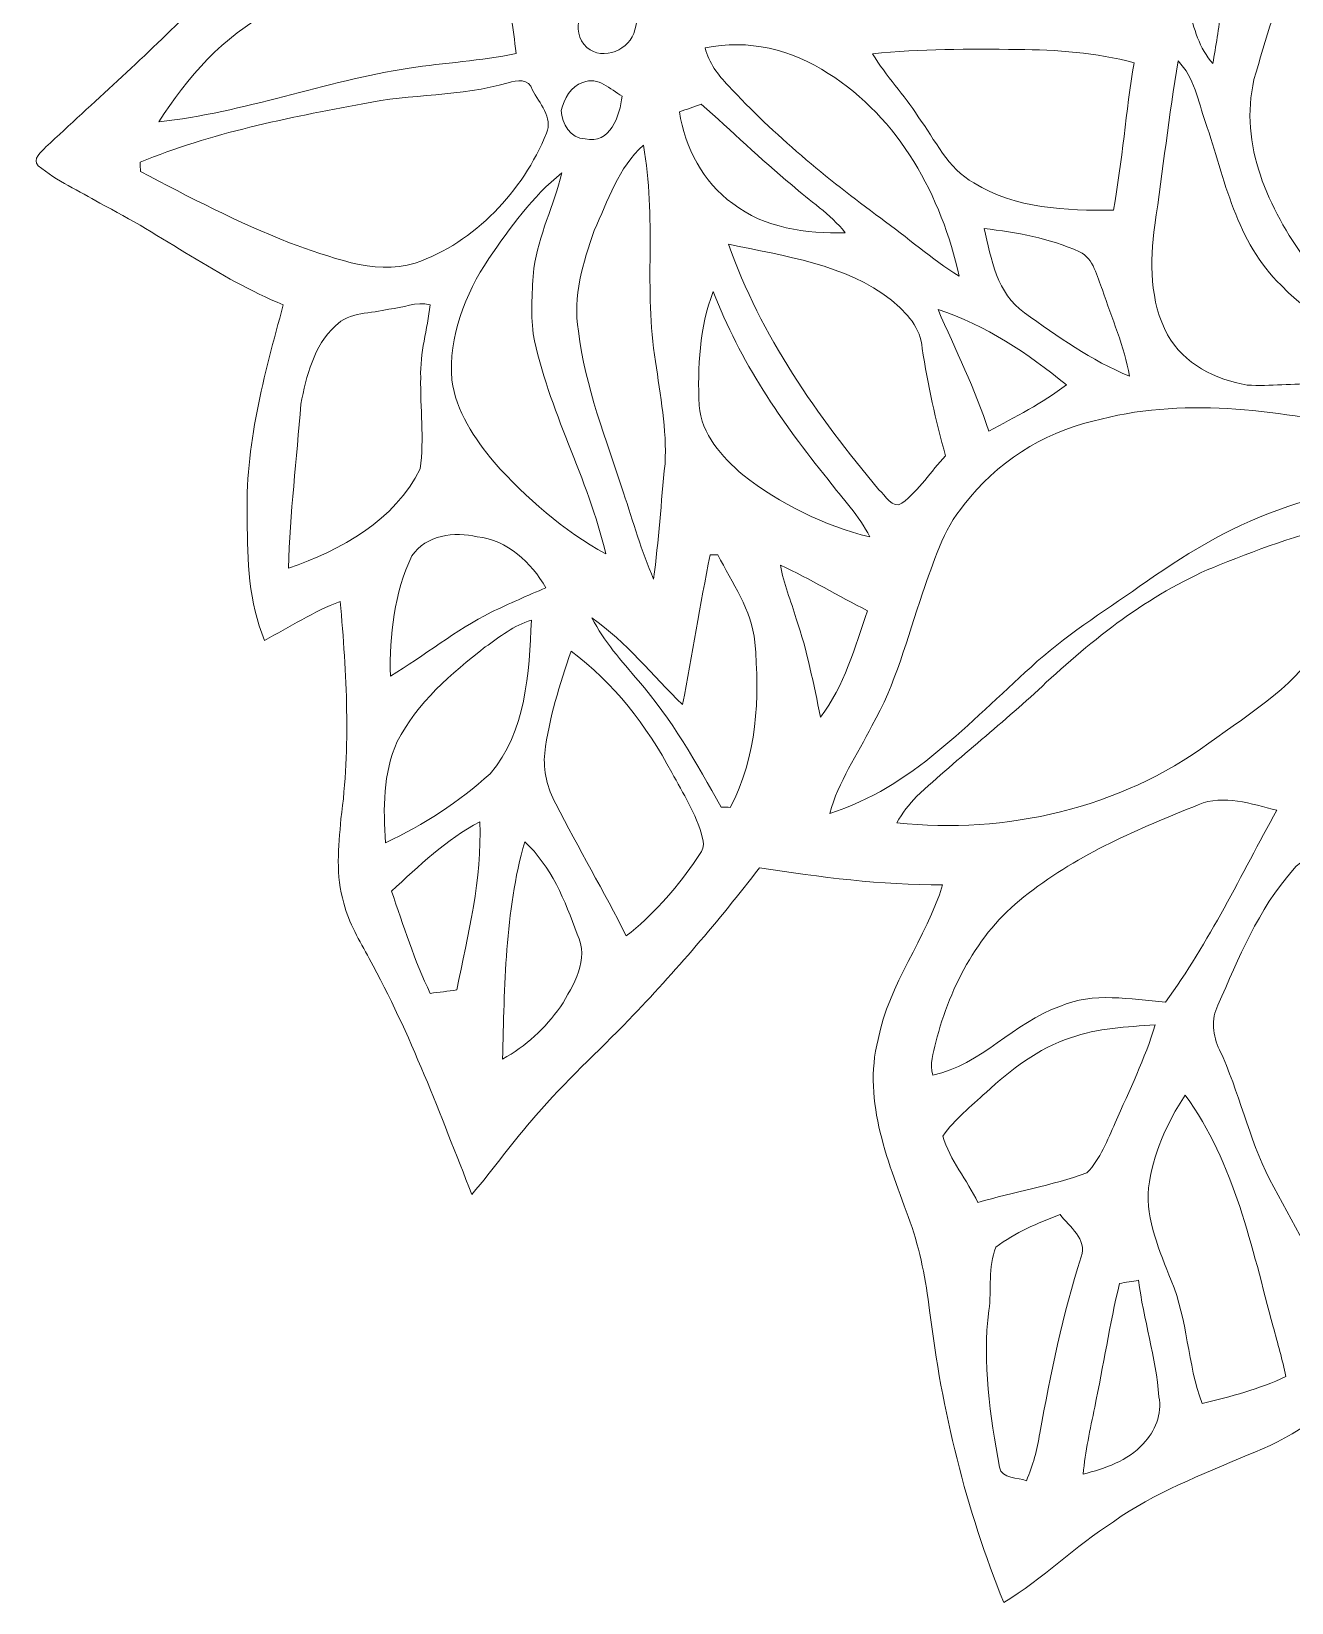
# Model space of a CAD drawing. Header units: centimetres. Extents: x -16.3 to 16.2, y -14.7 to 14.7.
# Drawn here: x -16.25 to -0.95, y -14.67 to 4.43 of the extents above; entities that cross this region are included whole.
import ezdxf

# ---------------------------------------------------------------- set-up
doc = ezdxf.new("R2010")
doc.units = ezdxf.units.CM
doc.header["$MEASUREMENT"] = 0
doc.layers.add('Layer 1', color=7, linetype='Continuous')

msp = doc.modelspace()

# ---------------------------------------------------------------- linework, layer by layer
at = {"layer": 'Layer 1', "color": 251, "lineweight": 9}
for points, knots in [([(5.56701, 14.50569), (5.84712, 14.56073), (6.12405, 14.63975), (6.4091, 14.66585), (6.4091, 14.66585), (6.4733, 13.68725), (6.61618, 12.71605), (6.71037, 11.74027), (6.71037, 11.74027), (6.78904, 11.17688), (6.55268, 10.64772), (6.36359, 10.13266), (6.36359, 10.13266), (6.71284, 10.02436), (7.06315, 9.91817), (7.41875, 9.83068), (7.41875, 9.83068), (7.52281, 9.80528), (7.63676, 9.78094), (7.73942, 9.8268), (7.73942, 9.8268), (8.15676, 9.98732), (8.51483, 10.26742), (8.92793, 10.4364), (8.92793, 10.4364), (8.89971, 9.99014), (8.7914, 9.5541), (8.73143, 9.11207), (8.73143, 9.11207), (9.31775, 8.78963), (9.87548, 8.41992), (10.43394, 8.05198), (10.43394, 8.05198), (10.66571, 7.86289), (10.99168, 7.89111), (11.26438, 7.96167), (11.26438, 7.96167), (11.64467, 8.05692), (12.02391, 8.16134), (12.41302, 8.21672), (12.41302, 8.21672), (12.21935, 7.48718), (11.94065, 6.78409), (11.7117, 6.06549), (11.7117, 6.06549), (11.57835, 5.65097), (11.40337, 5.24775), (11.31094, 4.82124), (11.31094, 4.82124), (11.80589, 4.80078), (12.30154, 4.81489), (12.79684, 4.80184), (12.79684, 4.80184), (13.39445, 4.76056), (13.96171, 4.52914), (14.56108, 4.50056), (14.56108, 4.50056), (15.10683, 4.46846), (15.6547, 4.46105), (16.19797, 4.39261), (16.19797, 4.39261), (15.97784, 3.94529), (15.7256, 3.51278), (15.53898, 3.04959), (15.53898, 3.04959), (15.1287, 2.07063), (14.8419, 1.04581), (14.57131, 0.02099), (14.57131, 0.02099), (14.4041, -0.70855), (13.90421, -1.29981), (13.38422, -1.81345), (13.38422, -1.81345), (13.18984, -2.0096), (12.94536, -2.1493), (12.75698, -2.35109), (12.75698, -2.35109), (12.70089, -2.39907), (12.7404, -2.47421), (12.76192, -2.5303), (12.76192, -2.5303), (13.05649, -3.12543), (13.55143, -3.58687), (13.8834, -4.15872), (13.8834, -4.15872), (14.28592, -4.83429), (14.46019, -5.6298), (14.45701, -6.41156), (14.45701, -6.41156), (14.49794, -7.2039), (14.19772, -7.9532), (14.00087, -8.70708), (14.00087, -8.70708), (13.72394, -9.69733), (13.58142, -10.73097), (13.67632, -11.75932), (13.67632, -11.75932), (12.97641, -11.52331), (12.38515, -11.05835), (11.69935, -10.79024), (11.69935, -10.79024), (10.91442, -10.46886), (10.06528, -10.36902), (9.24719, -10.16511), (9.24719, -10.16511), (8.74942, -10.03388), (8.24035, -9.95239), (7.73695, -9.84832), (7.73695, -9.84832), (7.45261, -9.78412), (7.16404, -9.72344), (6.90475, -9.58621), (6.90475, -9.58621), (6.34207, -9.30116), (5.9145, -8.81786), (5.37122, -8.50353), (5.37122, -8.50353), (5.20118, -8.82456), (5.0336, -9.14841), (4.8216, -9.44474), (4.8216, -9.44474), (4.46211, -9.97073), (3.96716, -10.37925), (3.48951, -10.79271), (3.48951, -10.79271), (2.99526, -11.22204), (2.60439, -11.7572), (2.10274, -12.17807), (2.10274, -12.17807), (1.7041, -11.72439), (1.35838, -11.2238), (0.92164, -10.80541), (0.92164, -10.80541), (0.2623, -11.63302), (-0.46373, -12.49945), (-1.48749, -12.87268), (-1.48749, -12.87268), (-2.03994, -13.11822), (-2.61638, -13.32706), (-3.11098, -13.68266), (-3.11098, -13.68266), (-3.57594, -13.98217), (-3.9714, -14.37834), (-4.44377, -14.66585), (-4.44377, -14.66585), (-4.90273, -13.53061), (-5.19836, -12.32976), (-5.34371, -11.11479), (-5.34371, -11.11479), (-5.39063, -10.75143), (-5.45871, -10.38842), (-5.57866, -10.04164), (-5.57866, -10.04164), (-5.83618, -9.33891), (-6.16321, -8.58291), (-5.97059, -7.82267), (-5.97059, -7.82267), (-5.84077, -7.1471), (-5.38181, -6.59606), (-5.18637, -5.94378), (-5.18637, -5.94378), (-5.9332, -5.94801), (-6.67438, -5.84888), (-7.41098, -5.73775), (-7.41098, -5.73775), (-7.90628, -6.38087), (-8.43475, -6.99858), (-8.99743, -7.58384), (-8.99743, -7.58384), (-9.37278, -7.97295), (-9.77495, -8.33631), (-10.12666, -8.74765), (-10.12666, -8.74765), (-10.40042, -9.05457), (-10.63784, -9.39147), (-10.90348, -9.70545), (-10.90348, -9.70545), (-11.28872, -8.73778), (-11.64608, -7.75458), (-12.15161, -6.84089), (-12.15161, -6.84089), (-12.26556, -6.62111), (-12.4035, -6.40874), (-12.45959, -6.16497), (-12.45959, -6.16497), (-12.56366, -5.83477), (-12.52238, -5.48199), (-12.49416, -5.14368), (-12.49416, -5.14368), (-12.37598, -4.26702), (-12.42466, -3.37767), (-12.50333, -2.49996), (-12.50333, -2.49996), (-12.82718, -2.62237), (-13.11893, -2.81076), (-13.42302, -2.97303), (-13.42302, -2.97303), (-13.61388, -2.5116), (-13.63398, -2.00078), (-13.63151, -1.5083), (-13.63151, -1.5083), (-13.66538, -0.61754), (-13.42796, 0.25241), (-13.19478, 1.10402), (-13.19478, 1.10402), (-13.9857, 1.42716), (-14.66339, 1.95809), (-15.42468, 2.33945), (-15.42468, 2.33945), (-15.67269, 2.49079), (-15.94609, 2.60791), (-16.17046, 2.79453), (-16.17046, 2.79453), (-16.25371, 2.87532), (-16.12601, 2.96598), (-16.07697, 3.02278), (-16.07697, 3.02278), (-15.50053, 3.56358), (-14.90716, 4.08746), (-14.35083, 4.64944), (-14.35083, 4.64944), (-14.0231, 4.94577), (-13.6301, 5.15355), (-13.25475, 5.38145), (-13.25475, 5.38145), (-13.47171, 5.77832), (-13.76098, 6.13992), (-13.91021, 6.57137), (-13.91021, 6.57137), (-14.3667, 7.80538), (-14.18255, 9.14841), (-14.37058, 10.42758), (-14.37058, 10.42758), (-13.60506, 10.44487), (-12.83918, 10.45545), (-12.07365, 10.44663), (-12.07365, 10.44663), (-11.5212, 10.42264), (-11.01708, 10.18099), (-10.49885, 10.01483), (-10.49885, 10.01483), (-10.13759, 10.57857), (-9.82856, 11.173), (-9.49448, 11.75262), (-9.49448, 11.75262), (-8.60831, 11.03859), (-7.7493, 10.25507), (-7.13829, 9.28423), (-7.13829, 9.28423), (-6.93473, 8.96743), (-6.79221, 8.61748), (-6.62852, 8.27952), (-6.62852, 8.27952), (-6.46201, 8.44003), (-6.25458, 8.57903), (-6.15368, 8.79422), (-6.15368, 8.79422), (-6.03868, 9.23237), (-6.08066, 9.6998), (-5.93108, 10.13125), (-5.93108, 10.13125), (-5.8316, 10.4992), (-5.59171, 10.81035), (-5.32783, 11.0774), (-5.32783, 11.0774), (-4.87063, 11.53883), (-4.31783, 11.88632), (-3.78372, 12.24968), (-3.78372, 12.24968), (-2.72715, 12.94888), (-1.52489, 13.48475), (-0.24607, 13.56801), (-0.24607, 13.56801), (-0.27288, 13.18313), (-0.33744, 12.80213), (-0.36636, 12.4169), (-0.36636, 12.4169), (0.40305, 12.4303), (1.18693, 12.41443), (1.92353, 12.16925), (1.92353, 12.16925), (2.23678, 12.63738), (2.56452, 13.11293), (3.02384, 13.45053), (3.02384, 13.45053), (3.74527, 14.04779), (4.67096, 14.30461), (5.56701, 14.50569), (5.56701, 14.50569), (5.56701, 14.50569), (5.56701, 14.50569), (5.56701, 14.50569)], [0, 0, 0, 0, 0.01351351, 0.01351351, 0.01351351, 0.01351351, 0.02702703, 0.02702703, 0.02702703, 0.02702703, 0.04054054, 0.04054054, 0.04054054, 0.04054054, 0.05405405, 0.05405405, 0.05405405, 0.05405405, 0.06756757, 0.06756757, 0.06756757, 0.06756757, 0.08108108, 0.08108108, 0.08108108, 0.08108108, 0.09459459, 0.09459459, 0.09459459, 0.09459459, 0.10810811, 0.10810811, 0.10810811, 0.10810811, 0.12162162, 0.12162162, 0.12162162, 0.12162162, 0.13513514, 0.13513514, 0.13513514, 0.13513514, 0.14864865, 0.14864865, 0.14864865, 0.14864865, 0.16216216, 0.16216216, 0.16216216, 0.16216216, 0.17567568, 0.17567568, 0.17567568, 0.17567568, 0.18918919, 0.18918919, 0.18918919, 0.18918919, 0.2027027, 0.2027027, 0.2027027, 0.2027027, 0.21621622, 0.21621622, 0.21621622, 0.21621622, 0.22972973, 0.22972973, 0.22972973, 0.22972973, 0.24324324, 0.24324324, 0.24324324, 0.24324324, 0.25675676, 0.25675676, 0.25675676, 0.25675676, 0.27027027, 0.27027027, 0.27027027, 0.27027027, 0.28378378, 0.28378378, 0.28378378, 0.28378378, 0.2972973, 0.2972973, 0.2972973, 0.2972973, 0.31081081, 0.31081081, 0.31081081, 0.31081081, 0.32432432, 0.32432432, 0.32432432, 0.32432432, 0.33783784, 0.33783784, 0.33783784, 0.33783784, 0.35135135, 0.35135135, 0.35135135, 0.35135135, 0.36486486, 0.36486486, 0.36486486, 0.36486486, 0.37837838, 0.37837838, 0.37837838, 0.37837838, 0.39189189, 0.39189189, 0.39189189, 0.39189189, 0.40540541, 0.40540541, 0.40540541, 0.40540541, 0.41891892, 0.41891892, 0.41891892, 0.41891892, 0.43243243, 0.43243243, 0.43243243, 0.43243243, 0.44594595, 0.44594595, 0.44594595, 0.44594595, 0.45945946, 0.45945946, 0.45945946, 0.45945946, 0.47297297, 0.47297297, 0.47297297, 0.47297297, 0.48648649, 0.48648649, 0.48648649, 0.48648649, 0.5, 0.5, 0.5, 0.5, 0.51351351, 0.51351351, 0.51351351, 0.51351351, 0.52702703, 0.52702703, 0.52702703, 0.52702703, 0.54054054, 0.54054054, 0.54054054, 0.54054054, 0.55405405, 0.55405405, 0.55405405, 0.55405405, 0.56756757, 0.56756757, 0.56756757, 0.56756757, 0.58108108, 0.58108108, 0.58108108, 0.58108108, 0.59459459, 0.59459459, 0.59459459, 0.59459459, 0.60810811, 0.60810811, 0.60810811, 0.60810811, 0.62162162, 0.62162162, 0.62162162, 0.62162162, 0.63513514, 0.63513514, 0.63513514, 0.63513514, 0.64864865, 0.64864865, 0.64864865, 0.64864865, 0.66216216, 0.66216216, 0.66216216, 0.66216216, 0.67567568, 0.67567568, 0.67567568, 0.67567568, 0.68918919, 0.68918919, 0.68918919, 0.68918919, 0.7027027, 0.7027027, 0.7027027, 0.7027027, 0.71621622, 0.71621622, 0.71621622, 0.71621622, 0.72972973, 0.72972973, 0.72972973, 0.72972973, 0.74324324, 0.74324324, 0.74324324, 0.74324324, 0.75675676, 0.75675676, 0.75675676, 0.75675676, 0.77027027, 0.77027027, 0.77027027, 0.77027027, 0.78378378, 0.78378378, 0.78378378, 0.78378378, 0.7972973, 0.7972973, 0.7972973, 0.7972973, 0.81081081, 0.81081081, 0.81081081, 0.81081081, 0.82432432, 0.82432432, 0.82432432, 0.82432432, 0.83783784, 0.83783784, 0.83783784, 0.83783784, 0.85135135, 0.85135135, 0.85135135, 0.85135135, 0.86486486, 0.86486486, 0.86486486, 0.86486486, 0.87837838, 0.87837838, 0.87837838, 0.87837838, 0.89189189, 0.89189189, 0.89189189, 0.89189189, 0.90540541, 0.90540541, 0.90540541, 0.90540541, 0.91891892, 0.91891892, 0.91891892, 0.91891892, 0.93243243, 0.93243243, 0.93243243, 0.93243243, 0.94594595, 0.94594595, 0.94594595, 0.94594595, 0.95945946, 0.95945946, 0.95945946, 0.95945946, 0.97297297, 0.97297297, 0.97297297, 0.97297297, 1, 1, 1, 1]), ([(-0.48172, 6.79362), (-0.75689, 5.79914), (-1.12484, 4.83358), (-1.40424, 3.84087), (-1.40424, 3.84087), (-1.58662, 3.05735), (-1.22679, 2.26536), (-0.77135, 1.64483), (-0.77135, 1.64483), (-0.24924, 1.05287), (0.4602, 0.65317), (1.19116, 0.37447), (1.19116, 0.37447), (1.25713, 0.5685), (1.35908, 0.8031), (1.21268, 0.98901), (1.21268, 0.98901), (0.93293, 1.44198), (0.63236, 1.908), (0.56357, 2.44775), (0.56357, 2.44775), (0.48701, 2.81464), (0.62636, 3.17482), (0.65564, 3.53819), (0.65564, 3.53819), (0.66799, 3.79395), (0.63624, 4.04971), (0.57239, 4.29701), (0.57239, 4.29701), (0.40764, 4.93907), (0.1801, 5.56419), (0.05697, 6.21683), (0.05697, 6.21683), (-0.06968, 6.76081), (-0.01711, 7.32561), (-0.11236, 7.87382), (-0.11236, 7.87382), (-0.33038, 7.5535), (-0.34626, 7.14816), (-0.48172, 6.79362), (-0.48172, 6.79362), (-0.48172, 6.79362), (-0.48172, 6.79362), (-0.48172, 6.79362)], [0, 0, 0, 0, 0.08333333, 0.08333333, 0.08333333, 0.08333333, 0.16666667, 0.16666667, 0.16666667, 0.16666667, 0.25, 0.25, 0.25, 0.25, 0.33333333, 0.33333333, 0.33333333, 0.33333333, 0.41666667, 0.41666667, 0.41666667, 0.41666667, 0.5, 0.5, 0.5, 0.5, 0.58333333, 0.58333333, 0.58333333, 0.58333333, 0.66666667, 0.66666667, 0.66666667, 0.66666667, 0.75, 0.75, 0.75, 0.75, 0.83333333, 0.83333333, 0.83333333, 0.83333333, 1, 1, 1, 1]), ([(-13.35, 4.66848), (-13.92503, 4.37039), (-14.36, 3.86486), (-14.70784, 3.32899), (-14.70784, 3.32899), (-13.6735, 3.43835), (-12.69348, 3.82358), (-11.66725, 3.97951), (-11.66725, 3.97951), (-11.23545, 4.04936), (-10.79553, 4.06524), (-10.3676, 4.16049), (-10.3676, 4.16049), (-10.3849, 4.31324), (-10.39936, 4.46634), (-10.43428, 4.61627), (-10.43428, 4.61627), (-10.5059, 4.73304), (-10.66324, 4.74927), (-10.77825, 4.7969), (-10.77825, 4.7969), (-11.6108, 5.06642), (-12.55801, 5.06501), (-13.35, 4.66848), (-13.35, 4.66848), (-13.35, 4.66848), (-13.35, 4.66848), (-13.35, 4.66848)], [0, 0, 0, 0, 0.125, 0.125, 0.125, 0.125, 0.25, 0.25, 0.25, 0.25, 0.375, 0.375, 0.375, 0.375, 0.5, 0.5, 0.5, 0.5, 0.625, 0.625, 0.625, 0.625, 0.75, 0.75, 0.75, 0.75, 1, 1, 1, 1]), ([(-9.30857, 4.86004), (-9.57704, 4.81348), (-9.72556, 4.42154), (-9.5079, 4.23316), (-9.5079, 4.23316), (-9.30822, 4.06206), (-8.97943, 4.20141), (-8.9244, 4.448), (-8.9244, 4.448), (-8.83443, 4.66919), (-9.07821, 4.92954), (-9.30857, 4.86004), (-9.30857, 4.86004), (-9.30857, 4.86004), (-9.30857, 4.86004), (-9.30857, 4.86004)], [0, 0, 0, 0, 0.2, 0.2, 0.2, 0.2, 0.4, 0.4, 0.4, 0.4, 0.6, 0.6, 0.6, 0.6, 1, 1, 1, 1]), ([(-2.19058, 4.702), (-2.13696, 4.4667), (-2.06745, 4.2201), (-1.90448, 4.0356), (-1.90448, 4.0356), (-1.86532, 4.24974), (-1.83357, 4.46493), (-1.80288, 4.68048), (-1.80288, 4.68048), (-1.93129, 4.69212), (-2.06252, 4.69812), (-2.19058, 4.702), (-2.19058, 4.702), (-2.19058, 4.702), (-2.19058, 4.702), (-2.19058, 4.702)], [0, 0, 0, 0, 0.2, 0.2, 0.2, 0.2, 0.4, 0.4, 0.4, 0.4, 0.6, 0.6, 0.6, 0.6, 1, 1, 1, 1]), ([(-8.06891, 4.22575), (-8.0287, 4.04548), (-7.91334, 3.89731), (-7.78775, 3.76678), (-7.78775, 3.76678), (-7.23177, 3.16565), (-6.59748, 2.64142), (-5.93778, 2.15812), (-5.93778, 2.15812), (-5.61817, 1.92564), (-5.32183, 1.66176), (-4.98564, 1.45256), (-4.98564, 1.45256), (-5.19625, 2.42305), (-5.71695, 3.37838), (-6.57596, 3.91742), (-6.57596, 3.91742), (-7.01058, 4.20458), (-7.55386, 4.33864), (-8.06891, 4.22575), (-8.06891, 4.22575), (-8.06891, 4.22575), (-8.06891, 4.22575), (-8.06891, 4.22575)], [0, 0, 0, 0, 0.14285714, 0.14285714, 0.14285714, 0.14285714, 0.28571429, 0.28571429, 0.28571429, 0.28571429, 0.42857143, 0.42857143, 0.42857143, 0.42857143, 0.57142857, 0.57142857, 0.57142857, 0.57142857, 0.71428571, 0.71428571, 0.71428571, 0.71428571, 1, 1, 1, 1]), ([(-6.03727, 4.15449), (-5.87428, 3.88497), (-5.65239, 3.65707), (-5.48341, 3.39108), (-5.48341, 3.39108), (-5.27633, 3.11097), (-5.12604, 2.75996), (-4.80572, 2.58639), (-4.80572, 2.58639), (-4.3016, 2.27383), (-3.68741, 2.24596), (-3.11168, 2.25654), (-3.11168, 2.25654), (-3.00126, 2.84921), (-2.96105, 3.45246), (-2.86121, 4.04689), (-2.86121, 4.04689), (-3.32264, 4.16719), (-3.80207, 4.20493), (-4.27761, 4.2074), (-4.27761, 4.2074), (-4.86463, 4.21411), (-5.45307, 4.21481), (-6.03727, 4.15449), (-6.03727, 4.15449), (-6.03727, 4.15449), (-6.03727, 4.15449), (-6.03727, 4.15449)], [0, 0, 0, 0, 0.125, 0.125, 0.125, 0.125, 0.25, 0.25, 0.25, 0.25, 0.375, 0.375, 0.375, 0.375, 0.5, 0.5, 0.5, 0.5, 0.625, 0.625, 0.625, 0.625, 0.75, 0.75, 0.75, 0.75, 1, 1, 1, 1]), ([(-2.3271, 4.0677), (-2.43611, 3.40448), (-2.51266, 2.73667), (-2.60862, 2.07169), (-2.60862, 2.07169), (-2.6693, 1.62578), (-2.67212, 1.14529), (-2.45305, 0.73889), (-2.45305, 0.73889), (-2.25655, 0.38964), (-1.87061, 0.1935), (-1.48643, 0.12929), (-1.48643, 0.12929), (-1.20562, 0.11307), (-0.92481, 0.15222), (-0.64365, 0.14199), (-0.64365, 0.14199), (-0.20479, 0.14799), (0.22243, 0.01464), (0.66129, 0.02205), (0.66129, 0.02205), (0.66199, 0.09119), (0.66305, 0.22983), (0.6634, 0.29898), (0.6634, 0.29898), (0.04991, 0.58261), (-0.59567, 0.84649), (-1.07474, 1.34179), (-1.07474, 1.34179), (-1.61943, 1.86178), (-1.7616, 2.6379), (-1.99267, 3.32193), (-1.99267, 3.32193), (-2.0851, 3.57734), (-2.12673, 3.87085), (-2.3271, 4.0677), (-2.3271, 4.0677), (-2.3271, 4.0677), (-2.3271, 4.0677), (-2.3271, 4.0677)], [0, 0, 0, 0, 0.09090909, 0.09090909, 0.09090909, 0.09090909, 0.18181818, 0.18181818, 0.18181818, 0.18181818, 0.27272727, 0.27272727, 0.27272727, 0.27272727, 0.36363636, 0.36363636, 0.36363636, 0.36363636, 0.45454545, 0.45454545, 0.45454545, 0.45454545, 0.54545455, 0.54545455, 0.54545455, 0.54545455, 0.63636364, 0.63636364, 0.63636364, 0.63636364, 0.72727273, 0.72727273, 0.72727273, 0.72727273, 0.81818182, 0.81818182, 0.81818182, 0.81818182, 1, 1, 1, 1]), ([(-10.46463, 3.80242), (-11.03895, 3.63308), (-11.64538, 3.66907), (-12.22887, 3.54842), (-12.22887, 3.54842), (-13.14468, 3.37626), (-14.06966, 3.19493), (-14.93397, 2.83722), (-14.93397, 2.83722), (-14.93291, 2.80935), (-14.93115, 2.75325), (-14.93009, 2.72539), (-14.93009, 2.72539), (-14.33954, 2.41071), (-13.74158, 2.10697), (-13.11963, 1.8579), (-13.11963, 1.8579), (-12.63245, 1.69633), (-12.11386, 1.45927), (-11.59316, 1.60955), (-11.59316, 1.60955), (-10.8615, 1.86849), (-10.28895, 2.48091), (-9.99649, 3.18999), (-9.99649, 3.18999), (-9.91747, 3.37802), (-10.08398, 3.56041), (-10.16935, 3.71316), (-10.16935, 3.71316), (-10.2064, 3.86627), (-10.36021, 3.8317), (-10.46463, 3.80242), (-10.46463, 3.80242), (-10.46463, 3.80242), (-10.46463, 3.80242), (-10.46463, 3.80242)], [0, 0, 0, 0, 0.1, 0.1, 0.1, 0.1, 0.2, 0.2, 0.2, 0.2, 0.3, 0.3, 0.3, 0.3, 0.4, 0.4, 0.4, 0.4, 0.5, 0.5, 0.5, 0.5, 0.6, 0.6, 0.6, 0.6, 0.7, 0.7, 0.7, 0.7, 0.8, 0.8, 0.8, 0.8, 1, 1, 1, 1]), ([(-9.55517, 3.80559), (-9.70439, 3.76361), (-9.78412, 3.60345), (-9.81799, 3.46445), (-9.81799, 3.46445), (-9.81305, 3.30676), (-9.70475, 3.12297), (-9.52976, 3.1205), (-9.52976, 3.1205), (-9.2225, 3.04747), (-9.10855, 3.4066), (-9.07786, 3.63873), (-9.07786, 3.63873), (-9.22532, 3.72269), (-9.36431, 3.88602), (-9.55517, 3.80559), (-9.55517, 3.80559), (-9.55517, 3.80559), (-9.55517, 3.80559), (-9.55517, 3.80559)], [0, 0, 0, 0, 0.16666667, 0.16666667, 0.16666667, 0.16666667, 0.33333333, 0.33333333, 0.33333333, 0.33333333, 0.5, 0.5, 0.5, 0.5, 0.66666667, 0.66666667, 0.66666667, 0.66666667, 1, 1, 1, 1]), ([(-8.38395, 3.45034), (-8.31233, 3.01784), (-8.0989, 2.5945), (-7.73624, 2.33592), (-7.73624, 2.33592), (-7.3496, 2.03394), (-6.84336, 1.97009), (-6.36817, 1.98032), (-6.36817, 1.98032), (-6.55021, 2.20962), (-6.8028, 2.36661), (-7.01764, 2.56134), (-7.01764, 2.56134), (-7.40005, 2.87214), (-7.74824, 3.22104), (-8.12007, 3.54348), (-8.12007, 3.54348), (-8.20755, 3.51102), (-8.29539, 3.47962), (-8.38395, 3.45034), (-8.38395, 3.45034), (-8.38395, 3.45034), (-8.38395, 3.45034), (-8.38395, 3.45034)], [0, 0, 0, 0, 0.14285714, 0.14285714, 0.14285714, 0.14285714, 0.28571429, 0.28571429, 0.28571429, 0.28571429, 0.42857143, 0.42857143, 0.42857143, 0.42857143, 0.57142857, 0.57142857, 0.57142857, 0.57142857, 0.71428571, 0.71428571, 0.71428571, 0.71428571, 1, 1, 1, 1]), ([(-9.41864, 2.00889), (-9.55446, 1.61907), (-9.68287, 1.20244), (-9.60878, 0.78581), (-9.60878, 0.78581), (-9.53012, 0.1053), (-9.27083, -0.53287), (-9.06198, -1.17987), (-9.06198, -1.17987), (-8.94451, -1.53088), (-8.84503, -1.88824), (-8.69651, -2.22832), (-8.69651, -2.22832), (-8.63512, -1.7623), (-8.60549, -1.29346), (-8.55786, -0.82638), (-8.55786, -0.82638), (-8.53352, -0.40869), (-8.61607, 0.00406), (-8.67358, 0.4154), (-8.67358, 0.4154), (-8.81857, 1.2857), (-8.65629, 2.17399), (-8.82138, 3.04324), (-8.82138, 3.04324), (-9.12478, 2.77336), (-9.25142, 2.36626), (-9.41864, 2.00889), (-9.41864, 2.00889), (-9.41864, 2.00889), (-9.41864, 2.00889), (-9.41864, 2.00889)], [0, 0, 0, 0, 0.11111111, 0.11111111, 0.11111111, 0.11111111, 0.22222222, 0.22222222, 0.22222222, 0.22222222, 0.33333333, 0.33333333, 0.33333333, 0.33333333, 0.44444444, 0.44444444, 0.44444444, 0.44444444, 0.55555556, 0.55555556, 0.55555556, 0.55555556, 0.66666667, 0.66666667, 0.66666667, 0.66666667, 0.77777778, 0.77777778, 0.77777778, 0.77777778, 1, 1, 1, 1]), ([(-10.69676, 1.66564), (-10.99027, 1.2349), (-11.1843, 0.71702), (-11.14902, 0.18962), (-11.14902, 0.18962), (-11.09257, -0.19032), (-10.87279, -0.51805), (-10.63431, -0.80945), (-10.63431, -0.80945), (-10.24379, -1.24513), (-9.79118, -1.63707), (-9.27859, -1.92211), (-9.27859, -1.92211), (-9.48532, -1.00383), (-9.98026, -0.17304), (-10.16089, 0.75406), (-10.16089, 0.75406), (-10.18735, 1.01723), (-10.17569, 1.28429), (-10.1496, 1.54675), (-10.1496, 1.54675), (-10.09703, 1.94963), (-9.90406, 2.31405), (-9.81164, 2.70669), (-9.81164, 2.70669), (-10.169, 2.41988), (-10.44276, 2.04311), (-10.69676, 1.66564), (-10.69676, 1.66564), (-10.69676, 1.66564), (-10.69676, 1.66564), (-10.69676, 1.66564)], [0, 0, 0, 0, 0.11111111, 0.11111111, 0.11111111, 0.11111111, 0.22222222, 0.22222222, 0.22222222, 0.22222222, 0.33333333, 0.33333333, 0.33333333, 0.33333333, 0.44444444, 0.44444444, 0.44444444, 0.44444444, 0.55555556, 0.55555556, 0.55555556, 0.55555556, 0.66666667, 0.66666667, 0.66666667, 0.66666667, 0.77777778, 0.77777778, 0.77777778, 0.77777778, 1, 1, 1, 1]), ([(-4.6826, 2.03112), (-4.59723, 1.66599), (-4.52384, 1.23631), (-4.1933, 1.00912), (-4.1933, 1.00912), (-3.79043, 0.71984), (-3.37838, 0.4281), (-2.91765, 0.23689), (-2.91765, 0.23689), (-2.97586, 0.59955), (-3.13391, 0.93751), (-3.24433, 1.28535), (-3.24433, 1.28535), (-3.31488, 1.44904), (-3.34628, 1.66494), (-3.52408, 1.75031), (-3.52408, 1.75031), (-3.88956, 1.91259), (-4.28714, 1.98773), (-4.6826, 2.03112), (-4.6826, 2.03112), (-4.6826, 2.03112), (-4.6826, 2.03112), (-4.6826, 2.03112)], [0, 0, 0, 0, 0.14285714, 0.14285714, 0.14285714, 0.14285714, 0.28571429, 0.28571429, 0.28571429, 0.28571429, 0.42857143, 0.42857143, 0.42857143, 0.42857143, 0.57142857, 0.57142857, 0.57142857, 0.57142857, 0.71428571, 0.71428571, 0.71428571, 0.71428571, 1, 1, 1, 1]), ([(-7.78599, 1.84274), (-7.39899, 0.73113), (-6.7086, -0.24783), (-5.95895, -1.14388), (-5.95895, -1.14388), (-5.87958, -1.20456), (-5.80091, -1.38695), (-5.6799, -1.30616), (-5.6799, -1.30616), (-5.47282, -1.14635), (-5.32748, -0.92057), (-5.15038, -0.73043), (-5.15038, -0.73043), (-5.27139, -0.30145), (-5.36346, 0.13494), (-5.43649, 0.57485), (-5.43649, 0.57485), (-5.4446, 0.8225), (-5.62805, 1.01089), (-5.80655, 1.15976), (-5.80655, 1.15976), (-6.36958, 1.60567), (-7.1083, 1.69069), (-7.78599, 1.84274), (-7.78599, 1.84274), (-7.78599, 1.84274), (-7.78599, 1.84274), (-7.78599, 1.84274)], [0, 0, 0, 0, 0.125, 0.125, 0.125, 0.125, 0.25, 0.25, 0.25, 0.25, 0.375, 0.375, 0.375, 0.375, 0.5, 0.5, 0.5, 0.5, 0.625, 0.625, 0.625, 0.625, 0.75, 0.75, 0.75, 0.75, 1, 1, 1, 1]), ([(-11.91066, 1.05181), (-12.12692, 0.99466), (-12.39397, 1.02323), (-12.56189, 0.84861), (-12.56189, 0.84861), (-12.82789, 0.60449), (-12.91291, 0.2376), (-12.98135, -0.10142), (-12.98135, -0.10142), (-13.03144, -0.76641), (-13.11293, -1.42928), (-13.13198, -2.09638), (-13.13198, -2.09638), (-12.49381, -1.87731), (-11.8394, -1.51571), (-11.53143, -0.88777), (-11.53143, -0.88777), (-11.48133, -0.52088), (-11.53249, -0.14799), (-11.52543, 0.22102), (-11.52543, 0.22102), (-11.53672, 0.52017), (-11.44359, 0.80874), (-11.41184, 1.10367), (-11.41184, 1.10367), (-11.57764, 1.14988), (-11.74627, 1.0638), (-11.91066, 1.05181), (-11.91066, 1.05181), (-11.91066, 1.05181), (-11.91066, 1.05181), (-11.91066, 1.05181)], [0, 0, 0, 0, 0.11111111, 0.11111111, 0.11111111, 0.11111111, 0.22222222, 0.22222222, 0.22222222, 0.22222222, 0.33333333, 0.33333333, 0.33333333, 0.33333333, 0.44444444, 0.44444444, 0.44444444, 0.44444444, 0.55555556, 0.55555556, 0.55555556, 0.55555556, 0.66666667, 0.66666667, 0.66666667, 0.66666667, 0.77777778, 0.77777778, 0.77777778, 0.77777778, 1, 1, 1, 1]), ([(-8.14228, -0.11871), (-8.12007, -0.46831), (-7.86395, -0.74454), (-7.61242, -0.96185), (-7.61242, -0.96185), (-7.15945, -1.31498), (-6.62993, -1.5785), (-6.07184, -1.71573), (-6.07184, -1.71573), (-6.19813, -1.45574), (-6.40592, -1.2483), (-6.57666, -1.01829), (-6.57666, -1.01829), (-7.14181, -0.32508), (-7.65158, 0.42527), (-7.97155, 1.26524), (-7.97155, 1.26524), (-8.14087, 0.82779), (-8.16487, 0.34449), (-8.14228, -0.11871), (-8.14228, -0.11871), (-8.14228, -0.11871), (-8.14228, -0.11871), (-8.14228, -0.11871)], [0, 0, 0, 0, 0.14285714, 0.14285714, 0.14285714, 0.14285714, 0.28571429, 0.28571429, 0.28571429, 0.28571429, 0.42857143, 0.42857143, 0.42857143, 0.42857143, 0.57142857, 0.57142857, 0.57142857, 0.57142857, 0.71428571, 0.71428571, 0.71428571, 0.71428571, 1, 1, 1, 1]), ([(-5.24175, 1.04828), (-5.03115, 0.55686), (-4.78808, 0.0792), (-4.6258, -0.43233), (-4.6258, -0.43233), (-4.30478, -0.25735), (-3.97352, -0.09225), (-3.68283, 0.13106), (-3.68283, 0.13106), (-4.15025, 0.51453), (-4.66355, 0.85884), (-5.24175, 1.04828), (-5.24175, 1.04828), (-5.24175, 1.04828), (-5.24175, 1.04828), (-5.24175, 1.04828)], [0, 0, 0, 0, 0.2, 0.2, 0.2, 0.2, 0.4, 0.4, 0.4, 0.4, 0.6, 0.6, 0.6, 0.6, 1, 1, 1, 1]), ([(-3.3611, -0.30956), (-3.97881, -0.45244), (-4.5369, -0.82144), (-4.9232, -1.32239), (-4.9232, -1.32239), (-5.18637, -1.6286), (-5.29679, -2.02759), (-5.42908, -2.40012), (-5.42908, -2.40012), (-5.61781, -2.9427), (-5.75646, -3.50855), (-6.04503, -4.01055), (-6.04503, -4.01055), (-6.22106, -4.36192), (-6.45531, -4.69036), (-6.55444, -5.07488), (-6.55444, -5.07488), (-5.5649, -4.76444), (-4.86111, -3.96752), (-4.11145, -3.29688), (-4.11145, -3.29688), (-3.71211, -2.92153), (-3.24221, -2.63472), (-2.797, -2.31828), (-2.797, -2.31828), (-2.27242, -1.94892), (-1.72103, -1.60426), (-1.11319, -1.38906), (-1.11319, -1.38906), (-0.4722, -1.14776), (0.22666, -1.11002), (0.86343, -0.85602), (0.86343, -0.85602), (0.61507, -0.5879), (0.24782, -0.49124), (-0.09261, -0.3974), (-0.09261, -0.3974), (-1.16152, -0.17057), (-2.289, -0.01111), (-3.3611, -0.30956), (-3.3611, -0.30956), (-3.3611, -0.30956), (-3.3611, -0.30956), (-3.3611, -0.30956)], [0, 0, 0, 0, 0.08333333, 0.08333333, 0.08333333, 0.08333333, 0.16666667, 0.16666667, 0.16666667, 0.16666667, 0.25, 0.25, 0.25, 0.25, 0.33333333, 0.33333333, 0.33333333, 0.33333333, 0.41666667, 0.41666667, 0.41666667, 0.41666667, 0.5, 0.5, 0.5, 0.5, 0.58333333, 0.58333333, 0.58333333, 0.58333333, 0.66666667, 0.66666667, 0.66666667, 0.66666667, 0.75, 0.75, 0.75, 0.75, 0.83333333, 0.83333333, 0.83333333, 0.83333333, 1, 1, 1, 1]), ([(-11.63303, -1.94469), (-11.84716, -2.39836), (-11.90502, -2.90953), (-11.89408, -3.40625), (-11.89408, -3.40625), (-11.47851, -3.15965), (-11.1021, -2.84956), (-10.66924, -2.63155), (-10.66924, -2.63155), (-10.45051, -2.52536), (-10.22756, -2.4294), (-10.00461, -2.3331), (-10.00461, -2.3331), (-10.18276, -2.02618), (-10.47167, -1.75525), (-10.83787, -1.71397), (-10.83787, -1.71397), (-11.11515, -1.64906), (-11.46052, -1.69069), (-11.63303, -1.94469), (-11.63303, -1.94469), (-11.63303, -1.94469), (-11.63303, -1.94469), (-11.63303, -1.94469)], [0, 0, 0, 0, 0.14285714, 0.14285714, 0.14285714, 0.14285714, 0.28571429, 0.28571429, 0.28571429, 0.28571429, 0.42857143, 0.42857143, 0.42857143, 0.42857143, 0.57142857, 0.57142857, 0.57142857, 0.57142857, 0.71428571, 0.71428571, 0.71428571, 0.71428571, 1, 1, 1, 1]), ([(-1.82334, -2.05511), (-2.61849, -2.37331), (-3.30183, -2.90707), (-3.9266, -3.4828), (-3.9266, -3.4828), (-4.4346, -3.96505), (-4.99058, -4.39296), (-5.5021, -4.87133), (-5.5021, -4.87133), (-5.59594, -4.96517), (-5.67602, -5.07312), (-5.74164, -5.18883), (-5.74164, -5.18883), (-4.41731, -5.33523), (-3.0316, -5.0128), (-1.95069, -4.22293), (-1.95069, -4.22293), (-1.43775, -3.84193), (-0.84614, -3.50467), (-0.53887, -2.91941), (-0.53887, -2.91941), (-0.34661, -2.58921), (-0.28628, -2.20786), (-0.19703, -1.84238), (-0.19703, -1.84238), (-0.17516, -1.74431), (-0.15399, -1.64095), (-0.18292, -1.54182), (-0.18292, -1.54182), (-0.74807, -1.63742), (-1.291, -1.84591), (-1.82334, -2.05511), (-1.82334, -2.05511), (-1.82334, -2.05511), (-1.82334, -2.05511), (-1.82334, -2.05511)], [0, 0, 0, 0, 0.1, 0.1, 0.1, 0.1, 0.2, 0.2, 0.2, 0.2, 0.3, 0.3, 0.3, 0.3, 0.4, 0.4, 0.4, 0.4, 0.5, 0.5, 0.5, 0.5, 0.6, 0.6, 0.6, 0.6, 0.7, 0.7, 0.7, 0.7, 0.8, 0.8, 0.8, 0.8, 1, 1, 1, 1]), ([(-8.0093, -1.93375), (-8.13312, -2.53806), (-8.22343, -3.14872), (-8.34549, -3.75338), (-8.34549, -3.75338), (-8.71203, -3.40237), (-9.02459, -2.99103), (-9.44581, -2.70069), (-9.44581, -2.70069), (-9.29905, -2.98362), (-9.08809, -3.22457), (-8.8803, -3.46375), (-8.8803, -3.46375), (-8.47814, -3.928), (-8.17369, -4.46458), (-7.877, -4.99974), (-7.877, -4.99974), (-7.84913, -5.00045), (-7.79304, -5.00186), (-7.76517, -5.00256), (-7.76517, -5.00256), (-7.43956, -4.38873), (-7.40605, -3.6733), (-7.46708, -2.99455), (-7.46708, -2.99455), (-7.50588, -2.60015), (-7.74365, -2.2763), (-7.91546, -1.93269), (-7.91546, -1.93269), (-7.93909, -1.93305), (-7.98601, -1.93375), (-8.0093, -1.93375), (-8.0093, -1.93375), (-8.0093, -1.93375), (-8.0093, -1.93375), (-8.0093, -1.93375)], [0, 0, 0, 0, 0.1, 0.1, 0.1, 0.1, 0.2, 0.2, 0.2, 0.2, 0.3, 0.3, 0.3, 0.3, 0.4, 0.4, 0.4, 0.4, 0.5, 0.5, 0.5, 0.5, 0.6, 0.6, 0.6, 0.6, 0.7, 0.7, 0.7, 0.7, 0.8, 0.8, 0.8, 0.8, 1, 1, 1, 1]), ([(-7.15416, -2.0604), (-7.12312, -2.28512), (-7.0254, -2.4929), (-6.96331, -2.70986), (-6.96331, -2.70986), (-6.83172, -3.09968), (-6.75235, -3.50397), (-6.66909, -3.90648), (-6.66909, -3.90648), (-6.38264, -3.52831), (-6.24893, -3.05558), (-6.0983, -2.61214), (-6.0983, -2.61214), (-6.45355, -2.43399), (-6.79398, -2.22797), (-7.15416, -2.0604), (-7.15416, -2.0604), (-7.15416, -2.0604), (-7.15416, -2.0604), (-7.15416, -2.0604)], [0, 0, 0, 0, 0.16666667, 0.16666667, 0.16666667, 0.16666667, 0.33333333, 0.33333333, 0.33333333, 0.33333333, 0.5, 0.5, 0.5, 0.5, 0.66666667, 0.66666667, 0.66666667, 0.66666667, 1, 1, 1, 1]), ([(-10.74085, -3.05347), (-11.1529, -3.37626), (-11.56953, -3.72868), (-11.80977, -4.20388), (-11.80977, -4.20388), (-11.9851, -4.58629), (-11.98193, -5.02056), (-11.95194, -5.4319), (-11.95194, -5.4319), (-11.49227, -5.2167), (-11.05765, -4.93624), (-10.68265, -4.59299), (-10.68265, -4.59299), (-10.24414, -4.08711), (-10.20816, -3.36532), (-10.1817, -2.72891), (-10.1817, -2.72891), (-10.39231, -2.78924), (-10.56517, -2.92929), (-10.74085, -3.05347), (-10.74085, -3.05347), (-10.74085, -3.05347), (-10.74085, -3.05347), (-10.74085, -3.05347)], [0, 0, 0, 0, 0.14285714, 0.14285714, 0.14285714, 0.14285714, 0.28571429, 0.28571429, 0.28571429, 0.28571429, 0.42857143, 0.42857143, 0.42857143, 0.42857143, 0.57142857, 0.57142857, 0.57142857, 0.57142857, 0.71428571, 0.71428571, 0.71428571, 0.71428571, 1, 1, 1, 1]), ([(-9.69945, -3.10497), (-9.83316, -3.50926), (-9.97003, -3.91672), (-10.01872, -4.34217), (-10.01872, -4.34217), (-10.042, -4.55736), (-9.98803, -4.77185), (-9.8836, -4.95953), (-9.8836, -4.95953), (-9.61019, -5.50069), (-9.29905, -6.02209), (-9.02953, -6.56537), (-9.02953, -6.56537), (-8.71062, -6.31948), (-8.44427, -6.01257), (-8.21214, -5.68519), (-8.21214, -5.68519), (-8.15005, -5.58923), (-8.05339, -5.49293), (-8.10559, -5.3631), (-8.10559, -5.3631), (-8.17863, -5.07947), (-8.33914, -4.83253), (-8.47637, -4.57782), (-8.47637, -4.57782), (-8.77906, -4.01161), (-9.18087, -3.48915), (-9.69945, -3.10497), (-9.69945, -3.10497), (-9.69945, -3.10497), (-9.69945, -3.10497), (-9.69945, -3.10497)], [0, 0, 0, 0, 0.11111111, 0.11111111, 0.11111111, 0.11111111, 0.22222222, 0.22222222, 0.22222222, 0.22222222, 0.33333333, 0.33333333, 0.33333333, 0.33333333, 0.44444444, 0.44444444, 0.44444444, 0.44444444, 0.55555556, 0.55555556, 0.55555556, 0.55555556, 0.66666667, 0.66666667, 0.66666667, 0.66666667, 0.77777778, 0.77777778, 0.77777778, 0.77777778, 1, 1, 1, 1]), ([(-2.08121, -4.97081), (-2.8023, -5.26045), (-3.52972, -5.56666), (-4.14603, -6.04961), (-4.14603, -6.04961), (-4.73305, -6.48317), (-5.09182, -7.16121), (-5.26927, -7.85724), (-5.26927, -7.85724), (-5.29855, -7.98706), (-5.349, -8.12324), (-5.30455, -8.25553), (-5.30455, -8.25553), (-4.71682, -8.13488), (-4.321, -7.611), (-3.76044, -7.42121), (-3.76044, -7.42121), (-3.35475, -7.2427), (-2.90566, -7.33302), (-2.48091, -7.37112), (-2.48091, -7.37112), (-1.9461, -6.64369), (-1.56405, -5.82277), (-1.12624, -5.03678), (-1.12624, -5.03678), (-1.43352, -4.962), (-1.77113, -4.83993), (-2.08121, -4.97081), (-2.08121, -4.97081), (-2.08121, -4.97081), (-2.08121, -4.97081), (-2.08121, -4.97081)], [0, 0, 0, 0, 0.11111111, 0.11111111, 0.11111111, 0.11111111, 0.22222222, 0.22222222, 0.22222222, 0.22222222, 0.33333333, 0.33333333, 0.33333333, 0.33333333, 0.44444444, 0.44444444, 0.44444444, 0.44444444, 0.55555556, 0.55555556, 0.55555556, 0.55555556, 0.66666667, 0.66666667, 0.66666667, 0.66666667, 0.77777778, 0.77777778, 0.77777778, 0.77777778, 1, 1, 1, 1]), ([(-11.88138, -6.02068), (-11.73286, -6.43767), (-11.60445, -6.86523), (-11.40866, -7.26352), (-11.40866, -7.26352), (-11.30177, -7.248), (-11.19417, -7.236), (-11.08728, -7.22083), (-11.08728, -7.22083), (-10.95393, -6.54703), (-10.7779, -5.87322), (-10.80718, -5.18001), (-10.80718, -5.18001), (-11.21428, -5.38709), (-11.54695, -5.71518), (-11.88138, -6.02068), (-11.88138, -6.02068), (-11.88138, -6.02068), (-11.88138, -6.02068), (-11.88138, -6.02068)], [0, 0, 0, 0, 0.16666667, 0.16666667, 0.16666667, 0.16666667, 0.33333333, 0.33333333, 0.33333333, 0.33333333, 0.5, 0.5, 0.5, 0.5, 0.66666667, 0.66666667, 0.66666667, 0.66666667, 1, 1, 1, 1]), ([(-10.26212, -5.42025), (-10.50731, -6.27609), (-10.5052, -7.17815), (-10.53201, -8.06044), (-10.53201, -8.06044), (-10.24978, -7.9091), (-10.01237, -7.68438), (-9.82681, -7.42509), (-9.82681, -7.42509), (-9.66911, -7.16474), (-9.4712, -6.85253), (-9.62678, -6.54209), (-9.62678, -6.54209), (-9.76754, -6.13851), (-9.94393, -5.71518), (-10.26212, -5.42025), (-10.26212, -5.42025), (-10.26212, -5.42025), (-10.26212, -5.42025), (-10.26212, -5.42025)], [0, 0, 0, 0, 0.16666667, 0.16666667, 0.16666667, 0.16666667, 0.33333333, 0.33333333, 0.33333333, 0.33333333, 0.5, 0.5, 0.5, 0.5, 0.66666667, 0.66666667, 0.66666667, 0.66666667, 1, 1, 1, 1]), ([(-0.93434, -5.76845), (-1.35485, -6.23905), (-1.58733, -6.8363), (-1.84239, -7.40428), (-1.84239, -7.40428), (-1.92741, -7.57502), (-1.90483, -7.77963), (-1.82369, -7.94755), (-1.82369, -7.94755), (-1.58345, -8.45732), (-1.46915, -9.01788), (-1.21621, -9.522), (-1.21621, -9.522), (-0.92728, -10.03388), (-0.66728, -10.56199), (-0.35684, -11.06188), (-0.35684, -11.06188), (-0.32968, -11.06576), (-0.2757, -11.07352), (-0.24854, -11.0774), (-0.24854, -11.0774), (-0.03934, -10.72074), (0.15575, -10.34574), (0.22384, -9.93334), (0.22384, -9.93334), (0.30181, -9.42499), (-0.03193, -9.00165), (-0.21079, -8.55715), (-0.21079, -8.55715), (-0.42034, -7.998), (-0.57168, -7.40075), (-0.53605, -6.79926), (-0.53605, -6.79926), (-0.529, -6.36499), (-0.3833, -5.93178), (-0.48878, -5.49857), (-0.48878, -5.49857), (-0.64929, -5.56489), (-0.82427, -5.62628), (-0.93434, -5.76845), (-0.93434, -5.76845), (-0.93434, -5.76845), (-0.93434, -5.76845), (-0.93434, -5.76845)], [0, 0, 0, 0, 0.08333333, 0.08333333, 0.08333333, 0.08333333, 0.16666667, 0.16666667, 0.16666667, 0.16666667, 0.25, 0.25, 0.25, 0.25, 0.33333333, 0.33333333, 0.33333333, 0.33333333, 0.41666667, 0.41666667, 0.41666667, 0.41666667, 0.5, 0.5, 0.5, 0.5, 0.58333333, 0.58333333, 0.58333333, 0.58333333, 0.66666667, 0.66666667, 0.66666667, 0.66666667, 0.75, 0.75, 0.75, 0.75, 0.83333333, 0.83333333, 0.83333333, 0.83333333, 1, 1, 1, 1]), ([(-3.63203, -7.80291), (-4.02396, -7.93309), (-4.35875, -8.1878), (-4.6586, -8.46543), (-4.6586, -8.46543), (-4.83923, -8.63582), (-5.04207, -8.78928), (-5.18284, -8.99707), (-5.18284, -8.99707), (-5.10029, -9.29128), (-4.88721, -9.52976), (-4.75845, -9.80422), (-4.75845, -9.80422), (-4.31889, -9.67581), (-3.8631, -9.60067), (-3.43271, -9.44333), (-3.43271, -9.44333), (-3.26796, -9.27506), (-3.18753, -9.0461), (-3.0884, -8.83585), (-3.0884, -8.83585), (-2.91906, -8.4418), (-2.72645, -8.05515), (-2.60297, -7.64346), (-2.60297, -7.64346), (-2.94905, -7.67168), (-3.30183, -7.68438), (-3.63203, -7.80291), (-3.63203, -7.80291), (-3.63203, -7.80291), (-3.63203, -7.80291), (-3.63203, -7.80291)], [0, 0, 0, 0, 0.11111111, 0.11111111, 0.11111111, 0.11111111, 0.22222222, 0.22222222, 0.22222222, 0.22222222, 0.33333333, 0.33333333, 0.33333333, 0.33333333, 0.44444444, 0.44444444, 0.44444444, 0.44444444, 0.55555556, 0.55555556, 0.55555556, 0.55555556, 0.66666667, 0.66666667, 0.66666667, 0.66666667, 0.77777778, 0.77777778, 0.77777778, 0.77777778, 1, 1, 1, 1]), ([(-2.68588, -9.62678), (-2.71728, -10.02224), (-2.5483, -10.39195), (-2.41036, -10.75284), (-2.41036, -10.75284), (-2.20645, -11.22839), (-2.21597, -11.7639), (-2.03395, -12.24615), (-2.03395, -12.24615), (-1.68822, -12.16078), (-1.34003, -12.074), (-1.01759, -11.91807), (-1.01759, -11.91807), (-1.06028, -11.71487), (-1.11531, -11.51484), (-1.16964, -11.31482), (-1.16964, -11.31482), (-1.43422, -10.34997), (-1.63531, -9.32374), (-2.23926, -8.50071), (-2.23926, -8.50071), (-2.46469, -8.83867), (-2.63261, -9.22179), (-2.68588, -9.62678), (-2.68588, -9.62678), (-2.68588, -9.62678), (-2.68588, -9.62678), (-2.68588, -9.62678)], [0, 0, 0, 0, 0.125, 0.125, 0.125, 0.125, 0.25, 0.25, 0.25, 0.25, 0.375, 0.375, 0.375, 0.375, 0.5, 0.5, 0.5, 0.5, 0.625, 0.625, 0.625, 0.625, 0.75, 0.75, 0.75, 0.75, 1, 1, 1, 1]), ([(-4.53831, -10.3475), (-4.64062, -10.58774), (-4.58806, -10.86115), (-4.62439, -11.11479), (-4.62439, -11.11479), (-4.70693, -11.75191), (-4.60816, -12.39326), (-4.49597, -13.02015), (-4.49597, -13.02015), (-4.46988, -13.16831), (-4.26738, -13.14468), (-4.16896, -13.18454), (-4.16896, -13.18454), (-4.08746, -13.0011), (-4.03737, -12.80566), (-4.00562, -12.6081), (-4.00562, -12.6081), (-3.87368, -11.88596), (-3.72728, -11.16418), (-3.50432, -10.46392), (-3.50432, -10.46392), (-3.42354, -10.25084), (-3.64896, -10.09597), (-3.75797, -9.94957), (-3.75797, -9.94957), (-4.03067, -10.05223), (-4.30654, -10.1697), (-4.53831, -10.3475), (-4.53831, -10.3475), (-4.53831, -10.3475), (-4.53831, -10.3475), (-4.53831, -10.3475)], [0, 0, 0, 0, 0.11111111, 0.11111111, 0.11111111, 0.11111111, 0.22222222, 0.22222222, 0.22222222, 0.22222222, 0.33333333, 0.33333333, 0.33333333, 0.33333333, 0.44444444, 0.44444444, 0.44444444, 0.44444444, 0.55555556, 0.55555556, 0.55555556, 0.55555556, 0.66666667, 0.66666667, 0.66666667, 0.66666667, 0.77777778, 0.77777778, 0.77777778, 0.77777778, 1, 1, 1, 1]), ([(-3.03795, -10.78741), (-3.15613, -11.28448), (-3.2341, -11.79001), (-3.33852, -12.2906), (-3.33852, -12.2906), (-3.39249, -12.56048), (-3.45529, -12.82965), (-3.47928, -13.10516), (-3.47928, -13.10516), (-3.21575, -13.03708), (-2.93776, -12.945), (-2.75044, -12.73686), (-2.75044, -12.73686), (-2.60791, -12.58623), (-2.51512, -12.37491), (-2.55923, -12.16431), (-2.55923, -12.16431), (-2.5931, -11.68559), (-2.74867, -11.22557), (-2.80618, -10.74967), (-2.80618, -10.74967), (-2.88343, -10.76166), (-2.96105, -10.77436), (-3.03795, -10.78741)], [0, 0, 0, 0, 0.14285714, 0.14285714, 0.14285714, 0.14285714, 0.28571429, 0.28571429, 0.28571429, 0.28571429, 0.42857143, 0.42857143, 0.42857143, 0.42857143, 0.57142857, 0.57142857, 0.57142857, 0.57142857, 0.71428571, 0.71428571, 0.71428571, 0.71428571, 1, 1, 1, 1])]:
    msp.add_open_spline(points, degree=3, knots=knots, dxfattribs=at)

doc.saveas('drawing.dxf')
